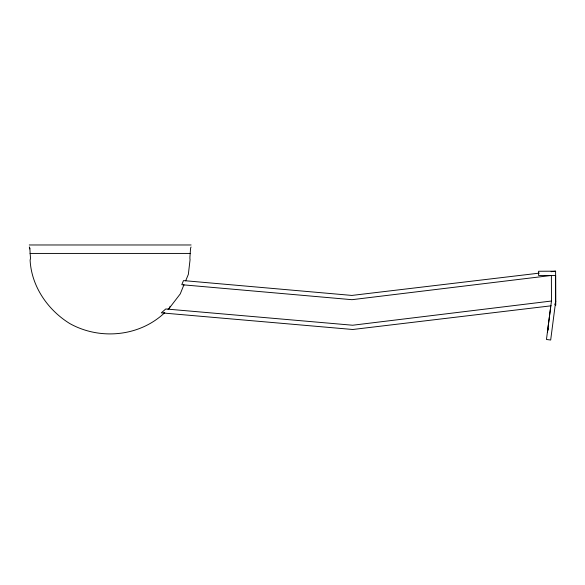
<?xml version="1.0" encoding="UTF-8"?>
<svg xmlns="http://www.w3.org/2000/svg" width="585" height="585" viewBox="0 0 585 585"><rect width="100%" height="100%" fill="white"/><g stroke="black" fill="none" stroke-linecap="round" stroke-linejoin="round"><path stroke-width="0.88" d="M185.672 280.837L188.348 274.38L190.074 259.601A6.296 0.812 -82.5 0 1 190.074 255.089L190.513 248.917A6.472 0.848 -90 0 1 191.105 247.045M555.735 301.004L550.675 340.024L546.456 339.476L550.646 307.22M539.311 273.129L351.87 295.425L183.485 280.588L181.781 284.712L351.98 299.688L551.37 275.462L551.472 301.019L547.414 332.061L548.35 328.624M554.909 304.609L555.611 302.036L555.633 275.447L538.595 275.513L538.573 271.257L555.611 271.184L555.75 305.26M183.88 284.895L180.26 293.897L169.072 308.478L167.953 309.158M169.072 308.478L170.184 306.277M164.509 312.88C139.288 336.711 99.721 340.324 69.717 323.52C47.626 309.86 31.319 286.145 30.091 259.82L30.281 259.601A6.296 0.812 82.5 0 0 30.281 255.089L30.091 253.429A6.362 0.834 -90 0 0 29.842 248.917A6.472 0.848 90 0 0 29.25 247.045A6.472 0.848 -90 0 1 29.842 248.91M183.507 285.29L183.946 285.012M163.544 313.048L164.809 312.573M551.472 301.019L352.645 325.231L165.774 308.968L161.314 312.851L352.762 329.494L551.216 305.801M551.085 271.725L555.611 271.184M29.25 244.976L191.105 244.976M30.091 253.429L190.271 253.429"/></g></svg>
